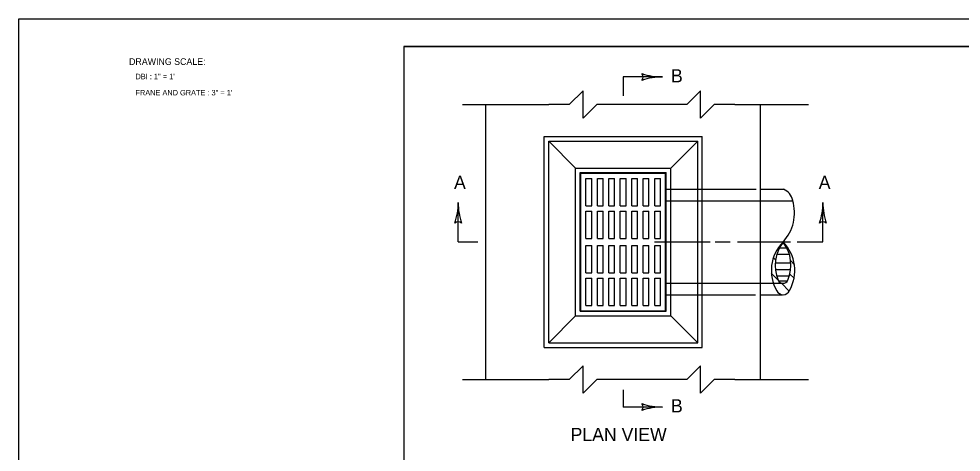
# Model space of a CAD drawing. Extents: x 1000 to 1036.3, y 1000 to 1022.
# Drawn here: x 1000 to 1017.13, y 1014.12 to 1022 of the extents above; entities that cross this region are included whole.
import ezdxf

# ---------------------------------------------------------------- set-up
doc = ezdxf.new("R2010")
doc.units = 0
for name, color, linetype in [('Level 1', 7, 'Continuous'), ('Level 10', 7, 'Continuous'), ('Level 11', 7, 'Continuous'), ('Level 15', 7, 'Continuous')]:
    doc.layers.add(name, color=color, linetype=linetype)

msp = doc.modelspace()

# ---------------------------------------------------------------- linework, layer by layer
at = {"layer": 'Level 1'}
for p, q in [((1011.705, 1020.944), (1010.988, 1020.944)), ((1010.988, 1020.944), (1010.988, 1020.603)), ((1008.066, 1020.444), (1009.634, 1020.444)), ((1008.488, 1015.444), (1008.488, 1020.444)), ((1013.02, 1020.444), (1014.356, 1020.444)), ((1013.488, 1015.444), (1013.488, 1020.444)), ((1009.551, 1016.027), (1009.551, 1019.861)), ((1009.551, 1019.861), (1012.426, 1019.861)), ((1012.426, 1016.027), (1012.426, 1019.861)), ((1009.634, 1016.111), (1009.634, 1019.777)), ((1009.634, 1019.777), (1012.343, 1019.777)), ((1009.634, 1019.777), (1010.124, 1019.288)), ((1012.343, 1019.777), (1011.853, 1019.288)), ((1012.343, 1016.111), (1012.343, 1019.777)), ((1010.124, 1016.6), (1010.124, 1019.288)), ((1010.124, 1019.288), (1011.853, 1019.288)), ((1011.853, 1016.6), (1011.853, 1019.288)), ((1010.207, 1019.204), (1011.77, 1019.204)), ((1010.207, 1016.684), (1010.207, 1019.204)), ((1010.218, 1016.694), (1010.218, 1019.194)), ((1010.218, 1019.194), (1011.759, 1019.194)), ((1010.311, 1019.1), (1010.416, 1019.1)), ((1010.311, 1018.6), (1010.311, 1019.1)), ((1010.416, 1018.6), (1010.416, 1019.1)), ((1010.52, 1018.6), (1010.52, 1019.1)), ((1010.52, 1019.1), (1010.624, 1019.1)), ((1010.624, 1018.6), (1010.624, 1019.1)), ((1010.728, 1018.6), (1010.728, 1019.1)), ((1010.728, 1019.1), (1010.832, 1019.1)), ((1010.832, 1018.6), (1010.832, 1019.1)), ((1010.936, 1018.6), (1010.936, 1019.1)), ((1010.936, 1019.1), (1011.041, 1019.1)), ((1011.041, 1018.6), (1011.041, 1019.1)), ((1011.145, 1019.1), (1011.249, 1019.1)), ((1011.145, 1018.6), (1011.145, 1019.1)), ((1011.249, 1018.6), (1011.249, 1019.1)), ((1011.353, 1019.1), (1011.457, 1019.1)), ((1011.353, 1018.6), (1011.353, 1019.1)), ((1011.457, 1018.6), (1011.457, 1019.1)), ((1011.561, 1018.6), (1011.561, 1019.1)), ((1011.561, 1019.1), (1011.666, 1019.1)), ((1011.666, 1018.6), (1011.666, 1019.1)), ((1011.759, 1016.694), (1011.759, 1019.194)), ((1011.77, 1016.684), (1011.77, 1019.204)), ((1011.759, 1018.902), (1013.406, 1018.902)), ((1013.488, 1018.902), (1013.901, 1018.902)), ((1007.988, 1017.944), (1007.988, 1018.66)), ((1010.311, 1018.6), (1010.416, 1018.6)), ((1010.52, 1018.6), (1010.624, 1018.6)), ((1010.728, 1018.6), (1010.832, 1018.6)), ((1010.936, 1018.6), (1011.041, 1018.6)), ((1011.145, 1018.6), (1011.249, 1018.6)), ((1011.353, 1018.6), (1011.457, 1018.6)), ((1011.561, 1018.6), (1011.666, 1018.6)), ((1011.759, 1018.694), (1013.488, 1018.694)), ((1013.488, 1018.694), (1014.072, 1018.694)), ((1014.62, 1017.944), (1014.62, 1018.66)), ((1010.311, 1018.507), (1010.416, 1018.507)), ((1010.311, 1018.007), (1010.311, 1018.507)), ((1010.416, 1018.007), (1010.416, 1018.507)), ((1010.52, 1018.007), (1010.52, 1018.507)), ((1010.52, 1018.507), (1010.624, 1018.507)), ((1010.624, 1018.007), (1010.624, 1018.507)), ((1010.728, 1018.007), (1010.728, 1018.507)), ((1010.728, 1018.507), (1010.832, 1018.507)), ((1010.832, 1018.007), (1010.832, 1018.507)), ((1010.936, 1018.007), (1010.936, 1018.507)), ((1010.936, 1018.507), (1011.041, 1018.507)), ((1011.041, 1018.007), (1011.041, 1018.507)), ((1011.145, 1018.007), (1011.145, 1018.507)), ((1011.145, 1018.507), (1011.249, 1018.507)), ((1011.249, 1018.007), (1011.249, 1018.507)), ((1011.353, 1018.007), (1011.353, 1018.507)), ((1011.353, 1018.507), (1011.457, 1018.507)), ((1011.457, 1018.007), (1011.457, 1018.507)), ((1011.561, 1018.007), (1011.561, 1018.507)), ((1011.561, 1018.507), (1011.666, 1018.507)), ((1011.666, 1018.007), (1011.666, 1018.507)), ((1007.988, 1017.944), (1008.348, 1017.944)), ((1010.311, 1018.007), (1010.416, 1018.007)), ((1010.52, 1018.007), (1010.624, 1018.007)), ((1010.728, 1018.007), (1010.832, 1018.007)), ((1010.936, 1018.007), (1011.041, 1018.007)), ((1011.145, 1018.007), (1011.249, 1018.007)), ((1011.353, 1018.007), (1011.457, 1018.007)), ((1011.555, 1017.944), (1012.568, 1017.944)), ((1011.561, 1018.007), (1011.666, 1018.007)), ((1012.662, 1017.944), (1012.934, 1017.944)), ((1013.065, 1017.944), (1014.031, 1017.944)), ((1014.153, 1017.944), (1014.62, 1017.944)), ((1010.311, 1017.882), (1010.416, 1017.882)), ((1010.311, 1017.382), (1010.311, 1017.882)), ((1010.416, 1017.382), (1010.416, 1017.882)), ((1010.52, 1017.382), (1010.52, 1017.882)), ((1010.52, 1017.882), (1010.624, 1017.882)), ((1010.624, 1017.382), (1010.624, 1017.882)), ((1010.728, 1017.382), (1010.728, 1017.882)), ((1010.728, 1017.882), (1010.832, 1017.882)), ((1010.832, 1017.382), (1010.832, 1017.882)), ((1010.936, 1017.382), (1010.936, 1017.882)), ((1010.936, 1017.882), (1011.041, 1017.882)), ((1011.041, 1017.382), (1011.041, 1017.882)), ((1011.145, 1017.382), (1011.145, 1017.882)), ((1011.145, 1017.882), (1011.249, 1017.882)), ((1011.249, 1017.382), (1011.249, 1017.882)), ((1011.353, 1017.382), (1011.353, 1017.882)), ((1011.353, 1017.882), (1011.457, 1017.882)), ((1011.457, 1017.382), (1011.457, 1017.882)), ((1011.561, 1017.382), (1011.561, 1017.882)), ((1011.561, 1017.882), (1011.666, 1017.882)), ((1011.666, 1017.382), (1011.666, 1017.882)), ((1013.965, 1017.834), (1013.828, 1017.834)), ((1013.722, 1017.658), (1013.759, 1017.621)), ((1014.031, 1017.558), (1013.752, 1017.558)), ((1014.011, 1017.714), (1013.782, 1017.714)), ((1014.034, 1017.599), (1014.101, 1017.531)), ((1010.311, 1017.382), (1010.416, 1017.382)), ((1010.52, 1017.382), (1010.624, 1017.382)), ((1010.728, 1017.382), (1010.832, 1017.382)), ((1010.936, 1017.382), (1011.041, 1017.382)), ((1011.145, 1017.382), (1011.249, 1017.382)), ((1011.353, 1017.382), (1011.457, 1017.382)), ((1011.561, 1017.382), (1011.666, 1017.382)), ((1014.034, 1017.435), (1013.757, 1017.435)), ((1010.311, 1017.288), (1010.416, 1017.288)), ((1010.311, 1016.788), (1010.311, 1017.288)), ((1010.416, 1016.788), (1010.416, 1017.288)), ((1010.52, 1016.788), (1010.52, 1017.288)), ((1010.52, 1017.288), (1010.624, 1017.288)), ((1010.624, 1016.788), (1010.624, 1017.288)), ((1010.728, 1016.788), (1010.728, 1017.288)), ((1010.728, 1017.288), (1010.832, 1017.288)), ((1010.832, 1016.788), (1010.832, 1017.288)), ((1010.936, 1016.788), (1010.936, 1017.288)), ((1010.936, 1017.288), (1011.041, 1017.288)), ((1011.041, 1016.788), (1011.041, 1017.288)), ((1011.145, 1016.788), (1011.145, 1017.288)), ((1011.145, 1017.288), (1011.249, 1017.288)), ((1011.249, 1016.788), (1011.249, 1017.288)), ((1011.353, 1016.788), (1011.353, 1017.288)), ((1011.353, 1017.288), (1011.457, 1017.288)), ((1011.457, 1016.788), (1011.457, 1017.288)), ((1011.561, 1016.788), (1011.561, 1017.288)), ((1011.561, 1017.288), (1011.666, 1017.288)), ((1011.666, 1016.788), (1011.666, 1017.288)), ((1013.682, 1017.375), (1013.807, 1017.251)), ((1013.778, 1017.331), (1014.009, 1017.331)), ((1013.974, 1017.234), (1013.817, 1017.234)), ((1014.02, 1017.36), (1014.095, 1017.285)), ((1011.759, 1017.194), (1013.488, 1017.194)), ((1013.488, 1017.194), (1013.901, 1017.194)), ((1013.864, 1017.194), (1014.007, 1017.05)), ((1011.759, 1016.986), (1013.394, 1016.986)), ((1013.488, 1016.986), (1013.886, 1016.986)), ((1010.311, 1016.788), (1010.416, 1016.788)), ((1010.52, 1016.788), (1010.624, 1016.788)), ((1010.728, 1016.788), (1010.832, 1016.788)), ((1010.936, 1016.788), (1011.041, 1016.788)), ((1011.145, 1016.788), (1011.249, 1016.788)), ((1011.353, 1016.788), (1011.457, 1016.788)), ((1011.561, 1016.788), (1011.666, 1016.788)), ((1009.634, 1016.111), (1010.124, 1016.6)), ((1010.124, 1016.6), (1011.853, 1016.6)), ((1010.207, 1016.684), (1011.77, 1016.684)), ((1010.218, 1016.694), (1011.759, 1016.694)), ((1011.853, 1016.6), (1012.343, 1016.111)), ((1009.551, 1016.027), (1012.426, 1016.027)), ((1009.634, 1016.111), (1012.343, 1016.111)), ((1008.066, 1015.444), (1009.634, 1015.444)), ((1013.02, 1015.444), (1014.356, 1015.444)), ((1010.988, 1015.257), (1010.988, 1014.944)), ((1011.705, 1014.944), (1010.988, 1014.944))]:
    msp.add_line(p, q, dxfattribs=at)
for points in [[(1011.77, 1020.444), (1010.509, 1020.444), (1010.259, 1020.194), (1010.259, 1020.694), (1010.009, 1020.444), (1009.634, 1020.444)], [(1013.02, 1020.444), (1012.645, 1020.444), (1012.395, 1020.194), (1012.395, 1020.694), (1012.145, 1020.444), (1011.77, 1020.444)], [(1011.77, 1015.444), (1010.509, 1015.444), (1010.259, 1015.194), (1010.259, 1015.694), (1010.009, 1015.444), (1009.634, 1015.444)], [(1013.02, 1015.444), (1012.645, 1015.444), (1012.395, 1015.194), (1012.395, 1015.694), (1012.145, 1015.444), (1011.77, 1015.444)]]:
    msp.add_lwpolyline(points, dxfattribs=at)
for centre, radius, start, end in [((1011.259, 1020.944), 0.0938, 318.7746, 40.8913), ((1011.704, 1022.116), 1.172, 251.3472, 269.9939), ((1011.704, 1019.772), 1.172, 90, 108.6688), ((1011.704, 1019.772), 1.172, 89.9878, 90), ((1013.8, 1018.646), 0.276, 11.4219, 68.3614), ((1006.817, 1018.66), 1.172, 341.3472, 359.9939), ((1009.16, 1018.66), 1.172, 180, 198.6688), ((1009.16, 1018.66), 1.172, 179.9878, 180), ((1013.319, 1018.474), 0.784, 317.2695, 16.8433), ((1013.448, 1018.66), 1.172, 341.3472, 359.9939), ((1015.792, 1018.66), 1.172, 180, 198.6688), ((1015.792, 1018.66), 1.172, 179.9878, 180), ((1007.988, 1018.214), 0.0938, 48.7746, 130.8913), ((1014.62, 1018.214), 0.0938, 48.7746, 130.8913), ((1014.417, 1017.424), 0.735, 135.7262, 209.9079), ((1014.441, 1017.52), 0.689, 142.3345, 202.8974), ((1013.379, 1017.425), 0.73, 330.022, 45), ((1013.35, 1017.52), 0.689, 337.1029, 37.6634), ((1013.895, 1017.291), 0.0973, 203.4442, 336.5558), ((1013.895, 1017.114), 0.128, 206.1571, 335.2584), ((1011.259, 1014.944), 0.0938, 318.7746, 40.8913), ((1011.704, 1016.116), 1.172, 251.3472, 269.9939), ((1011.704, 1013.772), 1.172, 90, 108.6688), ((1011.704, 1013.772), 1.172, 89.9878, 90)]:
    msp.add_arc(centre, radius, start, end, dxfattribs=at)
at = {"layer": 'Level 10'}
for p, q in [((1000, 1000), (1000, 1022)), ((1000, 1022), (1036, 1022)), ((1007, 1021.5), (1035.5, 1021.5)), ((1007, 1021.5), (1007, 1000.5))]:
    msp.add_line(p, q, dxfattribs=at)
at = {"layer": 'Level 11'}
msp.add_lwpolyline([(1007, 1000.5), (1035.5, 1000.5), (1035.5, 1021.5), (1007, 1021.5)], close=True, dxfattribs=at)

# ---------------------------------------------------------------- texts
at = {"layer": 'Level 1'}
for s, p in [('B', (1011.858, 1020.845)), ('A', (1007.913, 1018.908)), ('A', (1014.544, 1018.908)), ('B', (1011.858, 1014.845)), ('PLAN VIEW', (1010.032, 1014.325))]:
    msp.add_text(s, height=0.24, dxfattribs=at).set_placement(p)
at = {"layer": 'Level 15'}
for s, height, p in [('DRAWING SCALE:', 0.12, (1002.004, 1021.163)), ("DBI : 1'' = 1'", 0.1, (1002.121, 1020.902)), ("FRANE AND GRATE : 3'' = 1'", 0.1, (1002.121, 1020.608))]:
    msp.add_text(s, height=height, dxfattribs=at).set_placement(p)

doc.saveas('drawing.dxf')
